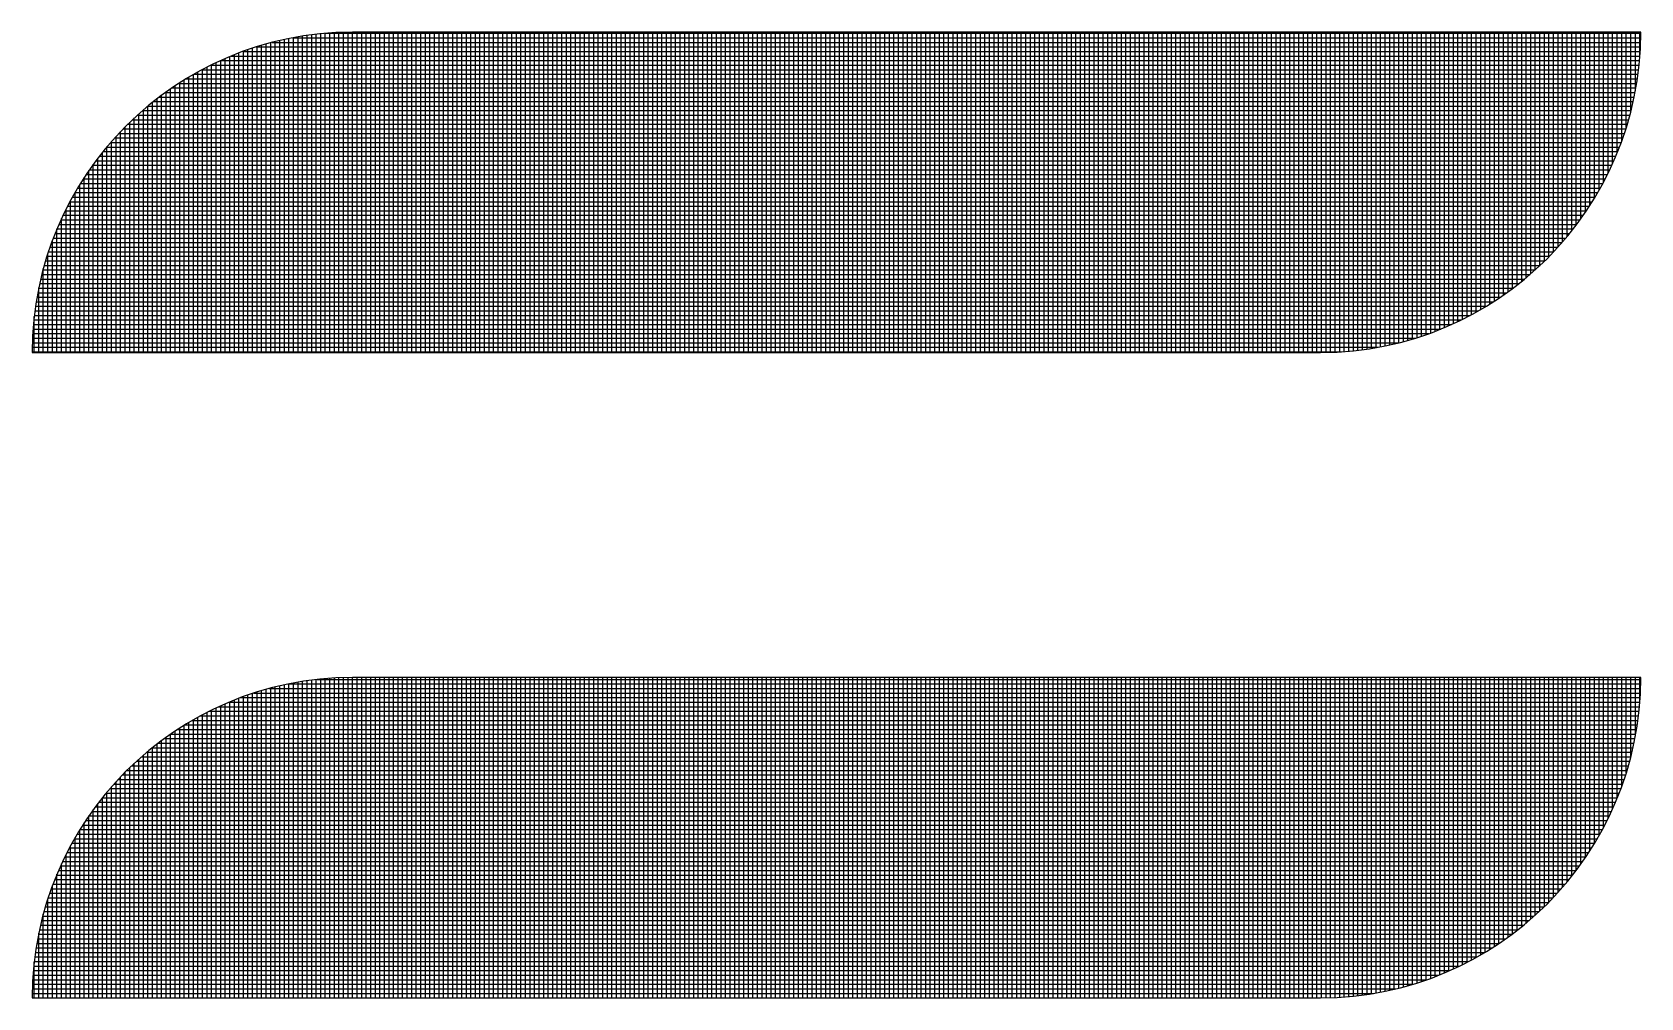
# Model space of a CAD drawing. Header units: inches. Extents: x 2203 to 3044, y -1 to 593.
# Drawn here: x 2891.64 to 2897.78, y 101.2 to 104.88 of the extents above; entities that cross this region are included whole.
import ezdxf

# ---------------------------------------------------------------- set-up
doc = ezdxf.new("R2010")
doc.units = ezdxf.units.IN
doc.header["$MEASUREMENT"] = 0
doc.layers.add('BG ÇÑ±¹Áö¿ª³\xad¹æ±â¼úÁÖ½ÄÈ¸»ç CI', color=7, linetype='Continuous')

msp = doc.modelspace()

# ---------------------------------------------------------------- linework, layer by layer
at = {"layer": 'BG ÇÑ±¹Áö¿ª³\xad¹æ±â¼úÁÖ½ÄÈ¸»ç CI', "color": 142, "linetype": 'Continuous', "lineweight": 25, "true_color": 0x1d9add}
for p, q in [((2892.4906, 104.8247), (2897.7746, 104.8247)), ((2892.4938, 103.6587), (2892.4938, 104.8257)), ((2892.5111, 103.6587), (2892.5111, 104.831)), ((2892.5285, 103.6587), (2892.5285, 104.836)), ((2892.5459, 103.6587), (2892.5459, 104.8407)), ((2892.5512, 104.8421), (2897.7753, 104.8421)), ((2892.5632, 103.6587), (2892.5632, 104.8451)), ((2892.5806, 103.6587), (2892.5806, 104.8493)), ((2892.598, 103.6587), (2892.598, 104.8532)), ((2892.6153, 103.6587), (2892.6153, 104.8569)), ((2892.6285, 104.8594), (2897.7757, 104.8594)), ((2892.6327, 103.6587), (2892.6327, 104.8602)), ((2892.65, 103.6587), (2892.65, 104.8634)), ((2892.6674, 103.6587), (2892.6674, 104.8662)), ((2892.6848, 103.6587), (2892.6848, 104.8688)), ((2892.7021, 103.6587), (2892.7021, 104.8712)), ((2892.7195, 103.6587), (2892.7195, 104.8733)), ((2892.7369, 103.6587), (2892.7369, 104.8751)), ((2892.7542, 103.6587), (2892.7542, 104.8767)), ((2892.7552, 104.8768), (2897.7759, 104.8768)), ((2892.7716, 103.6587), (2892.7716, 104.8781)), ((2892.789, 103.6587), (2892.789, 104.8792)), ((2892.8063, 103.6587), (2892.8063, 104.88)), ((2892.8237, 103.6587), (2892.8237, 104.8806)), ((2892.8411, 103.6587), (2892.8411, 104.881)), ((2897.7759, 104.8811), (2892.8576, 104.8811)), ((2892.8584, 103.6587), (2892.8584, 104.8811)), ((2892.8758, 103.6587), (2892.8758, 104.8811)), ((2892.8932, 103.6587), (2892.8932, 104.8811)), ((2892.9105, 103.6587), (2892.9105, 104.8811)), ((2892.9279, 103.6587), (2892.9279, 104.8811)), ((2892.9452, 103.6587), (2892.9452, 104.8811)), ((2892.9626, 103.6587), (2892.9626, 104.8811)), ((2892.98, 103.6587), (2892.98, 104.8811)), ((2892.9973, 103.6587), (2892.9973, 104.8811)), ((2893.0147, 103.6587), (2893.0147, 104.8811)), ((2893.0321, 103.6587), (2893.0321, 104.8811)), ((2893.0494, 103.6587), (2893.0494, 104.8811)), ((2893.0668, 103.6587), (2893.0668, 104.8811)), ((2893.0842, 103.6587), (2893.0842, 104.8811)), ((2893.1015, 103.6587), (2893.1015, 104.8811)), ((2893.1189, 103.6587), (2893.1189, 104.8811)), ((2893.1363, 103.6587), (2893.1363, 104.8811)), ((2893.1536, 103.6587), (2893.1536, 104.8811)), ((2893.171, 103.6587), (2893.171, 104.8811)), ((2893.1883, 103.6587), (2893.1883, 104.8811)), ((2893.2057, 103.6587), (2893.2057, 104.8811)), ((2893.2231, 103.6587), (2893.2231, 104.8811)), ((2893.2404, 103.6587), (2893.2404, 104.8811)), ((2893.2578, 103.6587), (2893.2578, 104.8811)), ((2893.2752, 103.6587), (2893.2752, 104.8811)), ((2893.2925, 103.6587), (2893.2925, 104.8811)), ((2893.3099, 103.6587), (2893.3099, 104.8811)), ((2893.3273, 103.6587), (2893.3273, 104.8811)), ((2893.3446, 103.6587), (2893.3446, 104.8811)), ((2893.362, 103.6587), (2893.362, 104.8811)), ((2893.3794, 103.6587), (2893.3794, 104.8811)), ((2893.3967, 103.6587), (2893.3967, 104.8811)), ((2893.4141, 103.6587), (2893.4141, 104.8811)), ((2893.4315, 103.6587), (2893.4315, 104.8811)), ((2893.4488, 103.6587), (2893.4488, 104.8811)), ((2893.4662, 103.6587), (2893.4662, 104.8811)), ((2893.4835, 103.6587), (2893.4835, 104.8811)), ((2893.5009, 103.6587), (2893.5009, 104.8811)), ((2893.5183, 103.6587), (2893.5183, 104.8811)), ((2893.5356, 103.6587), (2893.5356, 104.8811)), ((2893.553, 103.6587), (2893.553, 104.8811)), ((2893.5704, 103.6587), (2893.5704, 104.8811)), ((2893.5877, 103.6587), (2893.5877, 104.8811)), ((2893.6051, 103.6587), (2893.6051, 104.8811)), ((2893.6225, 103.6587), (2893.6225, 104.8811)), ((2893.6398, 103.6587), (2893.6398, 104.8811)), ((2893.6572, 103.6587), (2893.6572, 104.8811)), ((2893.6746, 103.6587), (2893.6746, 104.8811)), ((2893.6919, 103.6587), (2893.6919, 104.8811)), ((2893.7093, 103.6587), (2893.7093, 104.8811)), ((2893.7266, 103.6587), (2893.7266, 104.8811)), ((2893.744, 103.6587), (2893.744, 104.8811)), ((2893.7614, 103.6587), (2893.7614, 104.8811)), ((2893.7787, 103.6587), (2893.7787, 104.8811)), ((2893.7961, 103.6587), (2893.7961, 104.8811)), ((2893.8135, 103.6587), (2893.8135, 104.8811)), ((2893.8308, 103.6587), (2893.8308, 104.8811)), ((2893.8482, 103.6587), (2893.8482, 104.8811)), ((2893.8656, 103.6587), (2893.8656, 104.8811)), ((2893.8829, 103.6587), (2893.8829, 104.8811)), ((2893.9003, 103.6587), (2893.9003, 104.8811)), ((2893.9177, 103.6587), (2893.9177, 104.8811)), ((2893.935, 103.6587), (2893.935, 104.8811)), ((2893.9524, 103.6587), (2893.9524, 104.8811)), ((2893.9698, 103.6587), (2893.9698, 104.8811)), ((2893.9871, 103.6587), (2893.9871, 104.8811)), ((2894.0045, 103.6587), (2894.0045, 104.8811)), ((2894.0218, 103.6587), (2894.0218, 104.8811)), ((2894.0392, 103.6587), (2894.0392, 104.8811)), ((2894.0566, 103.6587), (2894.0566, 104.8811)), ((2894.0739, 103.6587), (2894.0739, 104.8811)), ((2894.0913, 103.6587), (2894.0913, 104.8811)), ((2894.1087, 103.6587), (2894.1087, 104.8811)), ((2894.126, 103.6587), (2894.126, 104.8811)), ((2894.1434, 103.6587), (2894.1434, 104.8811)), ((2894.1608, 103.6587), (2894.1608, 104.8811)), ((2894.1781, 103.6587), (2894.1781, 104.8811)), ((2894.1955, 103.6587), (2894.1955, 104.8811)), ((2894.2129, 103.6587), (2894.2129, 104.8811)), ((2894.2302, 103.6587), (2894.2302, 104.8811)), ((2894.2476, 103.6587), (2894.2476, 104.8811)), ((2894.2649, 103.6587), (2894.2649, 104.8811)), ((2894.2823, 103.6587), (2894.2823, 104.8811)), ((2894.2997, 103.6587), (2894.2997, 104.8811)), ((2894.317, 103.6587), (2894.317, 104.8811)), ((2894.3344, 103.6587), (2894.3344, 104.8811)), ((2894.3518, 103.6587), (2894.3518, 104.8811)), ((2894.3691, 103.6587), (2894.3691, 104.8811)), ((2894.3865, 103.6587), (2894.3865, 104.8811)), ((2894.4039, 103.6587), (2894.4039, 104.8811)), ((2894.4212, 103.6587), (2894.4212, 104.8811)), ((2894.4386, 103.6587), (2894.4386, 104.8811)), ((2894.456, 103.6587), (2894.456, 104.8811)), ((2894.4733, 103.6587), (2894.4733, 104.8811)), ((2894.4907, 103.6587), (2894.4907, 104.8811)), ((2894.508, 103.6587), (2894.508, 104.8811)), ((2894.5254, 103.6587), (2894.5254, 104.8811)), ((2894.5428, 103.6587), (2894.5428, 104.8811)), ((2894.5601, 103.6587), (2894.5601, 104.8811)), ((2894.5775, 103.6587), (2894.5775, 104.8811)), ((2894.5949, 103.6587), (2894.5949, 104.8811)), ((2894.6122, 103.6587), (2894.6122, 104.8811)), ((2894.6296, 103.6587), (2894.6296, 104.8811)), ((2894.647, 103.6587), (2894.647, 104.8811)), ((2894.6643, 103.6587), (2894.6643, 104.8811)), ((2894.6817, 103.6587), (2894.6817, 104.8811)), ((2894.6991, 103.6587), (2894.6991, 104.8811)), ((2894.7164, 103.6587), (2894.7164, 104.8811)), ((2894.7338, 103.6587), (2894.7338, 104.8811)), ((2894.7512, 103.6587), (2894.7512, 104.8811)), ((2894.7685, 103.6587), (2894.7685, 104.8811)), ((2894.7859, 103.6587), (2894.7859, 104.8811)), ((2894.8032, 103.6587), (2894.8032, 104.8811)), ((2894.8206, 103.6587), (2894.8206, 104.8811)), ((2894.838, 103.6587), (2894.838, 104.8811)), ((2894.8553, 103.6587), (2894.8553, 104.8811)), ((2894.8727, 103.6587), (2894.8727, 104.8811)), ((2894.8901, 103.6587), (2894.8901, 104.8811)), ((2894.9074, 103.6587), (2894.9074, 104.8811)), ((2894.9248, 103.6587), (2894.9248, 104.8811)), ((2894.9422, 103.6587), (2894.9422, 104.8811)), ((2894.9595, 103.6587), (2894.9595, 104.8811)), ((2894.9769, 103.6587), (2894.9769, 104.8811)), ((2894.9943, 103.6587), (2894.9943, 104.8811)), ((2895.0116, 103.6587), (2895.0116, 104.8811)), ((2895.029, 103.6587), (2895.029, 104.8811)), ((2895.0463, 103.6587), (2895.0463, 104.8811)), ((2895.0637, 103.6587), (2895.0637, 104.8811)), ((2895.0811, 103.6587), (2895.0811, 104.8811)), ((2895.0984, 103.6587), (2895.0984, 104.8811)), ((2895.1158, 103.6587), (2895.1158, 104.8811)), ((2895.1332, 103.6587), (2895.1332, 104.8811)), ((2895.1505, 103.6587), (2895.1505, 104.8811)), ((2895.1679, 103.6587), (2895.1679, 104.8811)), ((2895.1853, 103.6587), (2895.1853, 104.8811)), ((2895.2026, 103.6587), (2895.2026, 104.8811)), ((2895.22, 103.6587), (2895.22, 104.8811)), ((2895.2374, 103.6587), (2895.2374, 104.8811)), ((2895.2547, 103.6587), (2895.2547, 104.8811)), ((2895.2721, 103.6587), (2895.2721, 104.8811)), ((2895.2895, 103.6587), (2895.2895, 104.8811)), ((2895.3068, 103.6587), (2895.3068, 104.8811)), ((2895.3242, 103.6587), (2895.3242, 104.8811)), ((2895.3415, 103.6587), (2895.3415, 104.8811)), ((2895.3589, 103.6587), (2895.3589, 104.8811)), ((2895.3763, 103.6587), (2895.3763, 104.8811)), ((2895.3936, 103.6587), (2895.3936, 104.8811)), ((2895.411, 103.6587), (2895.411, 104.8811)), ((2895.4284, 103.6587), (2895.4284, 104.8811)), ((2895.4457, 103.6587), (2895.4457, 104.8811)), ((2895.4631, 103.6587), (2895.4631, 104.8811)), ((2895.4805, 103.6587), (2895.4805, 104.8811)), ((2895.4978, 103.6587), (2895.4978, 104.8811)), ((2895.5152, 103.6587), (2895.5152, 104.8811)), ((2895.5326, 103.6587), (2895.5326, 104.8811)), ((2895.5499, 103.6587), (2895.5499, 104.8811)), ((2895.5673, 103.6587), (2895.5673, 104.8811)), ((2895.5846, 103.6587), (2895.5846, 104.8811)), ((2895.602, 103.6587), (2895.602, 104.8811)), ((2895.6194, 103.6587), (2895.6194, 104.8811)), ((2895.6367, 103.6587), (2895.6367, 104.8811)), ((2895.6541, 103.6587), (2895.6541, 104.8811)), ((2895.6715, 103.6587), (2895.6715, 104.8811)), ((2895.6888, 103.6587), (2895.6888, 104.8811)), ((2895.7062, 103.6587), (2895.7062, 104.8811)), ((2895.7236, 103.6587), (2895.7236, 104.8811)), ((2895.7409, 103.6587), (2895.7409, 104.8811)), ((2895.7583, 103.6587), (2895.7583, 104.8811)), ((2895.7757, 103.6587), (2895.7757, 104.8811)), ((2895.793, 103.6587), (2895.793, 104.8811)), ((2895.8104, 103.6587), (2895.8104, 104.8811)), ((2895.8278, 103.6587), (2895.8278, 104.8811)), ((2895.8451, 103.6587), (2895.8451, 104.8811)), ((2895.8625, 103.6587), (2895.8625, 104.8811)), ((2895.8798, 103.6587), (2895.8798, 104.8811)), ((2895.8972, 103.6587), (2895.8972, 104.8811)), ((2895.9146, 103.6587), (2895.9146, 104.8811)), ((2895.9319, 103.6587), (2895.9319, 104.8811)), ((2895.9493, 103.6587), (2895.9493, 104.8811)), ((2895.9667, 103.6587), (2895.9667, 104.8811)), ((2895.984, 103.6587), (2895.984, 104.8811)), ((2896.0014, 103.6587), (2896.0014, 104.8811)), ((2896.0188, 103.6587), (2896.0188, 104.8811)), ((2896.0361, 103.6587), (2896.0361, 104.8811)), ((2896.0535, 103.6587), (2896.0535, 104.8811)), ((2896.0709, 103.6587), (2896.0709, 104.8811)), ((2896.0882, 103.6587), (2896.0882, 104.8811)), ((2896.1056, 103.6587), (2896.1056, 104.8811)), ((2896.1229, 103.6587), (2896.1229, 104.8811)), ((2896.1403, 103.6587), (2896.1403, 104.8811)), ((2896.1577, 103.6587), (2896.1577, 104.8811)), ((2896.175, 103.6587), (2896.175, 104.8811)), ((2896.1924, 103.6587), (2896.1924, 104.8811)), ((2896.2098, 103.6587), (2896.2098, 104.8811)), ((2896.2271, 103.6587), (2896.2271, 104.8811)), ((2896.2445, 103.6587), (2896.2445, 104.8811)), ((2896.2619, 103.6587), (2896.2619, 104.8811)), ((2896.2792, 103.6587), (2896.2792, 104.8811)), ((2896.2966, 103.6587), (2896.2966, 104.8811)), ((2896.314, 103.6587), (2896.314, 104.8811)), ((2896.3313, 103.6587), (2896.3313, 104.8811)), ((2896.3487, 103.6587), (2896.3487, 104.8811)), ((2896.3661, 103.6587), (2896.3661, 104.8811)), ((2896.3834, 103.6587), (2896.3834, 104.8811)), ((2896.4008, 103.6587), (2896.4008, 104.8811)), ((2896.4181, 103.6587), (2896.4181, 104.8811)), ((2896.4355, 103.6587), (2896.4355, 104.8811)), ((2896.4529, 103.6587), (2896.4529, 104.8811)), ((2896.4702, 103.6587), (2896.4702, 104.8811)), ((2896.4876, 103.6587), (2896.4876, 104.8811)), ((2896.505, 103.6587), (2896.505, 104.8811)), ((2896.5223, 103.6587), (2896.5223, 104.8811)), ((2896.5397, 103.6587), (2896.5397, 104.8811)), ((2896.5571, 103.6587), (2896.5571, 104.8811)), ((2896.5744, 103.6589), (2896.5744, 104.8811)), ((2896.5918, 103.6593), (2896.5918, 104.8811)), ((2896.6092, 103.6599), (2896.6092, 104.8811)), ((2896.6265, 103.6609), (2896.6265, 104.8811)), ((2896.6439, 103.662), (2896.6439, 104.8811)), ((2896.6612, 103.6634), (2896.6612, 104.8811)), ((2896.6786, 103.6651), (2896.6786, 104.8811)), ((2896.696, 103.667), (2896.696, 104.8811)), ((2896.7133, 103.6692), (2896.7133, 104.8811)), ((2896.7307, 103.6716), (2896.7307, 104.8811)), ((2896.7481, 103.6743), (2896.7481, 104.8811)), ((2896.7654, 103.6772), (2896.7654, 104.8811)), ((2896.7828, 103.6804), (2896.7828, 104.8811)), ((2896.8002, 103.6838), (2896.8002, 104.8811)), ((2896.8175, 103.6875), (2896.8175, 104.8811)), ((2896.8349, 103.6915), (2896.8349, 104.8811)), ((2896.8523, 103.6957), (2896.8523, 104.8811)), ((2896.8696, 103.7003), (2896.8696, 104.8811)), ((2896.887, 103.705), (2896.887, 104.8811)), ((2896.9043, 103.7101), (2896.9043, 104.8811)), ((2896.9217, 103.7155), (2896.9217, 104.8811)), ((2896.9391, 103.7211), (2896.9391, 104.8811)), ((2896.9564, 103.727), (2896.9564, 104.8811)), ((2896.9738, 103.7332), (2896.9738, 104.8811)), ((2896.9912, 103.7397), (2896.9912, 104.8811)), ((2897.0085, 103.7465), (2897.0085, 104.8811)), ((2897.0259, 103.7536), (2897.0259, 104.8811)), ((2897.0433, 103.7611), (2897.0433, 104.8811)), ((2897.0606, 103.7688), (2897.0606, 104.8811)), ((2897.078, 103.7769), (2897.078, 104.8811)), ((2897.0954, 103.7853), (2897.0954, 104.8811)), ((2897.1127, 103.7941), (2897.1127, 104.8811)), ((2897.1301, 103.8032), (2897.1301, 104.8811)), ((2897.1475, 103.8127), (2897.1475, 104.8811)), ((2897.1648, 103.8225), (2897.1648, 104.8811)), ((2897.1822, 103.8327), (2897.1822, 104.8811)), ((2897.1995, 103.8433), (2897.1995, 104.8811)), ((2897.2169, 103.8544), (2897.2169, 104.8811)), ((2897.2343, 103.8658), (2897.2343, 104.8811)), ((2897.2516, 103.8776), (2897.2516, 104.8811)), ((2897.269, 103.89), (2897.269, 104.8811)), ((2897.2864, 103.9027), (2897.2864, 104.8811)), ((2897.3037, 103.916), (2897.3037, 104.8811)), ((2897.3211, 103.9297), (2897.3211, 104.8811)), ((2897.3385, 103.944), (2897.3385, 104.8811)), ((2897.3558, 103.9588), (2897.3558, 104.8811)), ((2897.3732, 103.9742), (2897.3732, 104.8811)), ((2897.3906, 103.9902), (2897.3906, 104.8811)), ((2897.4079, 104.0069), (2897.4079, 104.8811)), ((2897.4253, 104.0242), (2897.4253, 104.8811)), ((2897.4426, 104.0422), (2897.4426, 104.8811)), ((2897.46, 104.061), (2897.46, 104.8811)), ((2897.4774, 104.0806), (2897.4774, 104.8811)), ((2897.4947, 104.1011), (2897.4947, 104.8811)), ((2897.5121, 104.1226), (2897.5121, 104.8811)), ((2897.5295, 104.145), (2897.5295, 104.8811)), ((2897.5468, 104.1686), (2897.5468, 104.8811)), ((2897.5642, 104.1935), (2897.5642, 104.8811)), ((2897.5816, 104.2197), (2897.5816, 104.8811)), ((2897.5989, 104.2475), (2897.5989, 104.8811)), ((2897.6163, 104.2771), (2897.6163, 104.8811)), ((2897.6337, 104.3088), (2897.6337, 104.8811)), ((2897.651, 104.3428), (2897.651, 104.8811)), ((2897.6684, 104.3798), (2897.6684, 104.8811)), ((2897.6858, 104.4203), (2897.6858, 104.8811)), ((2897.7031, 104.4655), (2897.7031, 104.8811)), ((2897.7205, 104.5171), (2897.7205, 104.8811)), ((2897.7378, 104.5784), (2897.7378, 104.8811)), ((2897.7552, 104.657), (2897.7552, 104.8811)), ((2897.7726, 104.7906), (2897.7726, 104.8811)), ((2892.3375, 103.6587), (2892.3375, 104.765)), ((2892.3541, 104.7726), (2897.7711, 104.7726)), ((2892.3549, 103.6587), (2892.3549, 104.773)), ((2892.3722, 103.6587), (2892.3722, 104.7806)), ((2892.3896, 103.6587), (2892.3896, 104.788)), ((2892.3945, 104.79), (2897.7725, 104.79)), ((2892.4069, 103.6587), (2892.4069, 104.795)), ((2892.4243, 103.6587), (2892.4243, 104.8018)), ((2892.4394, 104.8074), (2897.7737, 104.8074)), ((2892.4417, 103.6587), (2892.4417, 104.8082)), ((2892.459, 103.6587), (2892.459, 104.8143)), ((2892.4764, 103.6587), (2892.4764, 104.8202)), ((2892.2224, 104.7032), (2897.7629, 104.7032)), ((2892.2333, 103.6587), (2892.2333, 104.7097)), ((2892.2507, 103.6587), (2892.2507, 104.7198)), ((2892.2519, 104.7205), (2897.7653, 104.7205)), ((2892.268, 103.6587), (2892.268, 104.7296)), ((2892.2834, 104.7379), (2897.7675, 104.7379)), ((2892.2854, 103.6587), (2892.2854, 104.7389)), ((2892.3028, 103.6587), (2892.3028, 104.748)), ((2892.3173, 104.7553), (2897.7694, 104.7553)), ((2892.3201, 103.6587), (2892.3201, 104.7566)), ((2892.1291, 103.6587), (2892.1291, 104.6404)), ((2892.1438, 104.6511), (2897.7541, 104.6511)), ((2892.1465, 103.6587), (2892.1465, 104.653)), ((2892.1638, 103.6587), (2892.1638, 104.6652)), ((2892.1686, 104.6684), (2897.7573, 104.6684)), ((2892.1812, 103.6587), (2892.1812, 104.6769)), ((2892.1947, 104.6858), (2897.7602, 104.6858)), ((2892.1986, 103.6587), (2892.1986, 104.6883)), ((2892.2159, 103.6587), (2892.2159, 104.6992)), ((2892.056, 104.5816), (2897.7387, 104.5816)), ((2892.0597, 103.6587), (2892.0597, 104.5848)), ((2892.0764, 104.599), (2897.7429, 104.599)), ((2892.077, 103.6587), (2892.077, 104.5995)), ((2892.0944, 103.6587), (2892.0944, 104.6136)), ((2892.0978, 104.6163), (2897.7469, 104.6163)), ((2892.1117, 103.6587), (2892.1117, 104.6272)), ((2892.1202, 104.6337), (2897.7506, 104.6337)), ((2891.9902, 103.6587), (2891.9902, 104.5201)), ((2891.9997, 104.5295), (2897.7243, 104.5295)), ((2892.0076, 103.6587), (2892.0076, 104.5372)), ((2892.0177, 104.5469), (2897.7294, 104.5469)), ((2892.0249, 103.6587), (2892.0249, 104.5537)), ((2892.0364, 104.5643), (2897.7341, 104.5643)), ((2892.0423, 103.6587), (2892.0423, 104.5695)), ((2891.9345, 104.4601), (2897.7011, 104.4601)), ((2891.9381, 103.6587), (2891.9381, 104.4642)), ((2891.9498, 104.4774), (2897.7074, 104.4774)), ((2891.9555, 103.6587), (2891.9555, 104.4836)), ((2891.9658, 104.4948), (2897.7133, 104.4948)), ((2891.9728, 103.6587), (2891.9728, 104.5022)), ((2891.9824, 104.5122), (2897.7189, 104.5122)), ((2891.886, 103.6587), (2891.886, 104.4006)), ((2891.8917, 104.408), (2897.6807, 104.408)), ((2891.9034, 103.6587), (2891.9034, 104.4228)), ((2891.9054, 104.4253), (2897.6878, 104.4253)), ((2891.9197, 104.4427), (2897.6946, 104.4427)), ((2891.9207, 103.6587), (2891.9207, 104.444)), ((2891.8416, 104.3385), (2897.6489, 104.3385)), ((2891.8513, 103.6587), (2891.8513, 104.3527)), ((2891.8535, 104.3559), (2897.6573, 104.3559)), ((2891.8657, 104.3732), (2897.6654, 104.3732)), ((2891.8686, 103.6587), (2891.8686, 104.3773)), ((2891.8785, 104.3906), (2897.6732, 104.3906)), ((2891.8086, 104.2864), (2897.6215, 104.2864)), ((2891.8166, 103.6587), (2891.8166, 104.2995)), ((2891.8192, 104.3038), (2897.631, 104.3038)), ((2891.8302, 104.3211), (2897.6401, 104.3211)), ((2891.8339, 103.6587), (2891.8339, 104.3269)), ((2891.7701, 104.217), (2897.5798, 104.217)), ((2891.7792, 104.2343), (2897.5908, 104.2343)), ((2891.7818, 103.6587), (2891.7818, 104.2393)), ((2891.7886, 104.2517), (2897.6014, 104.2517)), ((2891.7984, 104.2691), (2897.6117, 104.2691)), ((2891.7992, 103.6587), (2891.7992, 104.2704)), ((2891.7449, 104.1649), (2897.5441, 104.1649)), ((2891.7471, 103.6587), (2891.7471, 104.1697)), ((2891.7529, 104.1822), (2897.5564, 104.1822)), ((2891.7613, 104.1996), (2897.5683, 104.1996)), ((2891.7645, 103.6587), (2891.7645, 104.2059)), ((2891.7158, 104.0954), (2897.49, 104.0954)), ((2891.7226, 104.1128), (2897.5043, 104.1128)), ((2891.7297, 103.6587), (2891.7297, 104.1302)), ((2891.7297, 104.1301), (2897.5181, 104.1301)), ((2891.7371, 104.1475), (2897.5313, 104.1475)), ((2891.6916, 104.026), (2897.427, 104.026)), ((2891.695, 103.6587), (2891.695, 104.0365)), ((2891.6972, 104.0433), (2897.4437, 104.0433)), ((2891.7031, 104.0607), (2897.4597, 104.0607)), ((2891.7093, 104.078), (2897.4751, 104.078)), ((2891.7124, 103.6587), (2891.7124, 104.0863)), ((2891.6765, 103.9739), (2897.3728, 103.9739)), ((2891.6776, 103.6587), (2891.6776, 103.9782)), ((2891.6812, 103.9912), (2897.3916, 103.9912)), ((2891.6863, 104.0086), (2897.4097, 104.0086)), ((2891.6601, 103.9044), (2897.2886, 103.9044)), ((2891.6603, 103.6587), (2891.6603, 103.9053)), ((2891.6638, 103.9218), (2897.3111, 103.9218)), ((2891.6677, 103.9391), (2897.3326, 103.9391)), ((2891.672, 103.9565), (2897.3531, 103.9565)), ((2891.6506, 103.8523), (2897.2137, 103.8523)), ((2891.6535, 103.8697), (2897.24, 103.8697)), ((2891.6567, 103.887), (2897.2649, 103.887)), ((2891.6415, 103.7828), (2897.0903, 103.7828)), ((2891.6429, 103.6587), (2891.6429, 103.7963)), ((2891.6434, 103.8002), (2897.1245, 103.8002)), ((2891.6455, 103.8176), (2897.1562, 103.8176)), ((2891.6479, 103.8349), (2897.1859, 103.8349)), ((2891.6373, 103.7308), (2896.967, 103.7308)), ((2891.6384, 103.7481), (2897.0125, 103.7481)), ((2891.6398, 103.7655), (2897.0532, 103.7655)), ((2891.6351, 103.6613), (2896.6335, 103.6613)), ((2891.6351, 103.6587), (2896.5535, 103.6587)), ((2891.6353, 103.6787), (2896.7736, 103.6787)), ((2891.6357, 103.696), (2896.8534, 103.696)), ((2891.6364, 103.7134), (2896.9151, 103.7134))]:
    msp.add_line(p, q, dxfattribs=at)
at = {"layer": 'BG ÇÑ±¹Áö¿ª³\xad¹æ±â¼úÁÖ½ÄÈ¸»ç CI', "color": 82, "linetype": 'Continuous', "lineweight": 25, "true_color": 0x35d32f}
for p, q in [((2892.5111, 101.196), (2892.5111, 102.3683)), ((2892.5285, 101.196), (2892.5285, 102.3733)), ((2892.5394, 102.3763), (2897.7752, 102.3763)), ((2892.5459, 101.196), (2892.5459, 102.378)), ((2892.5632, 101.196), (2892.5632, 102.3825)), ((2892.5806, 101.196), (2892.5806, 102.3867)), ((2892.598, 101.196), (2892.598, 102.3906)), ((2892.6128, 102.3937), (2897.7757, 102.3937)), ((2892.6153, 101.196), (2892.6153, 102.3942)), ((2892.6327, 101.196), (2892.6327, 102.3976)), ((2892.65, 101.196), (2892.65, 102.4007)), ((2892.6674, 101.196), (2892.6674, 102.4036)), ((2892.6848, 101.196), (2892.6848, 102.4062)), ((2892.7021, 101.196), (2892.7021, 102.4085)), ((2892.7195, 101.196), (2892.7195, 102.4106)), ((2892.7233, 102.4111), (2897.7759, 102.4111)), ((2892.7369, 101.196), (2892.7369, 102.4125)), ((2892.7542, 101.196), (2892.7542, 102.4141)), ((2892.7716, 101.196), (2892.7716, 102.4154)), ((2892.789, 101.196), (2892.789, 102.4165)), ((2892.8063, 101.196), (2892.8063, 102.4174)), ((2892.8237, 101.196), (2892.8237, 102.418)), ((2892.8411, 101.196), (2892.8411, 102.4183)), ((2897.7759, 102.4184), (2892.8576, 102.4184)), ((2892.8584, 101.196), (2892.8584, 102.4184)), ((2892.8758, 101.196), (2892.8758, 102.4184)), ((2892.8932, 101.196), (2892.8932, 102.4184)), ((2892.9105, 101.196), (2892.9105, 102.4184)), ((2892.9279, 101.196), (2892.9279, 102.4184)), ((2892.9452, 101.196), (2892.9452, 102.4184)), ((2892.9626, 101.196), (2892.9626, 102.4184)), ((2892.98, 101.196), (2892.98, 102.4184)), ((2892.9973, 101.196), (2892.9973, 102.4184)), ((2893.0147, 101.196), (2893.0147, 102.4184)), ((2893.0321, 101.196), (2893.0321, 102.4184)), ((2893.0494, 101.196), (2893.0494, 102.4184)), ((2893.0668, 101.196), (2893.0668, 102.4184)), ((2893.0842, 101.196), (2893.0842, 102.4184)), ((2893.1015, 101.196), (2893.1015, 102.4184)), ((2893.1189, 101.196), (2893.1189, 102.4184)), ((2893.1363, 101.196), (2893.1363, 102.4184)), ((2893.1536, 101.196), (2893.1536, 102.4184)), ((2893.171, 101.196), (2893.171, 102.4184)), ((2893.1883, 101.196), (2893.1883, 102.4184)), ((2893.2057, 101.196), (2893.2057, 102.4184)), ((2893.2231, 101.196), (2893.2231, 102.4184)), ((2893.2404, 101.196), (2893.2404, 102.4184)), ((2893.2578, 101.196), (2893.2578, 102.4184)), ((2893.2752, 101.196), (2893.2752, 102.4184)), ((2893.2925, 101.196), (2893.2925, 102.4184)), ((2893.3099, 101.196), (2893.3099, 102.4184)), ((2893.3273, 101.196), (2893.3273, 102.4184)), ((2893.3446, 101.196), (2893.3446, 102.4184)), ((2893.362, 101.196), (2893.362, 102.4184)), ((2893.3794, 101.196), (2893.3794, 102.4184)), ((2893.3967, 101.196), (2893.3967, 102.4184)), ((2893.4141, 101.196), (2893.4141, 102.4184)), ((2893.4315, 101.196), (2893.4315, 102.4184)), ((2893.4488, 101.196), (2893.4488, 102.4184)), ((2893.4662, 101.196), (2893.4662, 102.4184)), ((2893.4835, 101.196), (2893.4835, 102.4184)), ((2893.5009, 101.196), (2893.5009, 102.4184)), ((2893.5183, 101.196), (2893.5183, 102.4184)), ((2893.5356, 101.196), (2893.5356, 102.4184)), ((2893.553, 101.196), (2893.553, 102.4184)), ((2893.5704, 101.196), (2893.5704, 102.4184)), ((2893.5877, 101.196), (2893.5877, 102.4184)), ((2893.6051, 101.196), (2893.6051, 102.4184)), ((2893.6225, 101.196), (2893.6225, 102.4184)), ((2893.6398, 101.196), (2893.6398, 102.4184)), ((2893.6572, 101.196), (2893.6572, 102.4184)), ((2893.6746, 101.196), (2893.6746, 102.4184)), ((2893.6919, 101.196), (2893.6919, 102.4184)), ((2893.7093, 101.196), (2893.7093, 102.4184)), ((2893.7266, 101.196), (2893.7266, 102.4184)), ((2893.744, 101.196), (2893.744, 102.4184)), ((2893.7614, 101.196), (2893.7614, 102.4184)), ((2893.7787, 101.196), (2893.7787, 102.4184)), ((2893.7961, 101.196), (2893.7961, 102.4184)), ((2893.8135, 101.196), (2893.8135, 102.4184)), ((2893.8308, 101.196), (2893.8308, 102.4184)), ((2893.8482, 101.196), (2893.8482, 102.4184)), ((2893.8656, 101.196), (2893.8656, 102.4184)), ((2893.8829, 101.196), (2893.8829, 102.4184)), ((2893.9003, 101.196), (2893.9003, 102.4184)), ((2893.9177, 101.196), (2893.9177, 102.4184)), ((2893.935, 101.196), (2893.935, 102.4184)), ((2893.9524, 101.196), (2893.9524, 102.4184)), ((2893.9698, 101.196), (2893.9698, 102.4184)), ((2893.9871, 101.196), (2893.9871, 102.4184)), ((2894.0045, 101.196), (2894.0045, 102.4184)), ((2894.0218, 101.196), (2894.0218, 102.4184)), ((2894.0392, 101.196), (2894.0392, 102.4184)), ((2894.0566, 101.196), (2894.0566, 102.4184)), ((2894.0739, 101.196), (2894.0739, 102.4184)), ((2894.0913, 101.196), (2894.0913, 102.4184)), ((2894.1087, 101.196), (2894.1087, 102.4184)), ((2894.126, 101.196), (2894.126, 102.4184)), ((2894.1434, 101.196), (2894.1434, 102.4184)), ((2894.1608, 101.196), (2894.1608, 102.4184)), ((2894.1781, 101.196), (2894.1781, 102.4184)), ((2894.1955, 101.196), (2894.1955, 102.4184)), ((2894.2129, 101.196), (2894.2129, 102.4184)), ((2894.2302, 101.196), (2894.2302, 102.4184)), ((2894.2476, 101.196), (2894.2476, 102.4184)), ((2894.2649, 101.196), (2894.2649, 102.4184)), ((2894.2823, 101.196), (2894.2823, 102.4184)), ((2894.2997, 101.196), (2894.2997, 102.4184)), ((2894.317, 101.196), (2894.317, 102.4184)), ((2894.3344, 101.196), (2894.3344, 102.4184)), ((2894.3518, 101.196), (2894.3518, 102.4184)), ((2894.3691, 101.196), (2894.3691, 102.4184)), ((2894.3865, 101.196), (2894.3865, 102.4184)), ((2894.4039, 101.196), (2894.4039, 102.4184)), ((2894.4212, 101.196), (2894.4212, 102.4184)), ((2894.4386, 101.196), (2894.4386, 102.4184)), ((2894.456, 101.196), (2894.456, 102.4184)), ((2894.4733, 101.196), (2894.4733, 102.4184)), ((2894.4907, 101.196), (2894.4907, 102.4184)), ((2894.508, 101.196), (2894.508, 102.4184)), ((2894.5254, 101.196), (2894.5254, 102.4184)), ((2894.5428, 101.196), (2894.5428, 102.4184)), ((2894.5601, 101.196), (2894.5601, 102.4184)), ((2894.5775, 101.196), (2894.5775, 102.4184)), ((2894.5949, 101.196), (2894.5949, 102.4184)), ((2894.6122, 101.196), (2894.6122, 102.4184)), ((2894.6296, 101.196), (2894.6296, 102.4184)), ((2894.647, 101.196), (2894.647, 102.4184)), ((2894.6643, 101.196), (2894.6643, 102.4184)), ((2894.6817, 101.196), (2894.6817, 102.4184)), ((2894.6991, 101.196), (2894.6991, 102.4184)), ((2894.7164, 101.196), (2894.7164, 102.4184)), ((2894.7338, 101.196), (2894.7338, 102.4184)), ((2894.7512, 101.196), (2894.7512, 102.4184)), ((2894.7685, 101.196), (2894.7685, 102.4184)), ((2894.7859, 101.196), (2894.7859, 102.4184)), ((2894.8032, 101.196), (2894.8032, 102.4184)), ((2894.8206, 101.196), (2894.8206, 102.4184)), ((2894.838, 101.196), (2894.838, 102.4184)), ((2894.8553, 101.196), (2894.8553, 102.4184)), ((2894.8727, 101.196), (2894.8727, 102.4184)), ((2894.8901, 101.196), (2894.8901, 102.4184)), ((2894.9074, 101.196), (2894.9074, 102.4184)), ((2894.9248, 101.196), (2894.9248, 102.4184)), ((2894.9422, 101.196), (2894.9422, 102.4184)), ((2894.9595, 101.196), (2894.9595, 102.4184)), ((2894.9769, 101.196), (2894.9769, 102.4184)), ((2894.9943, 101.196), (2894.9943, 102.4184)), ((2895.0116, 101.196), (2895.0116, 102.4184)), ((2895.029, 101.196), (2895.029, 102.4184)), ((2895.0463, 101.196), (2895.0463, 102.4184)), ((2895.0637, 101.196), (2895.0637, 102.4184)), ((2895.0811, 101.196), (2895.0811, 102.4184)), ((2895.0984, 101.196), (2895.0984, 102.4184)), ((2895.1158, 101.196), (2895.1158, 102.4184)), ((2895.1332, 101.196), (2895.1332, 102.4184)), ((2895.1505, 101.196), (2895.1505, 102.4184)), ((2895.1679, 101.196), (2895.1679, 102.4184)), ((2895.1853, 101.196), (2895.1853, 102.4184)), ((2895.2026, 101.196), (2895.2026, 102.4184)), ((2895.22, 101.196), (2895.22, 102.4184)), ((2895.2374, 101.196), (2895.2374, 102.4184)), ((2895.2547, 101.196), (2895.2547, 102.4184)), ((2895.2721, 101.196), (2895.2721, 102.4184)), ((2895.2895, 101.196), (2895.2895, 102.4184)), ((2895.3068, 101.196), (2895.3068, 102.4184)), ((2895.3242, 101.196), (2895.3242, 102.4184)), ((2895.3415, 101.196), (2895.3415, 102.4184)), ((2895.3589, 101.196), (2895.3589, 102.4184)), ((2895.3763, 101.196), (2895.3763, 102.4184)), ((2895.3936, 101.196), (2895.3936, 102.4184)), ((2895.411, 101.196), (2895.411, 102.4184)), ((2895.4284, 101.196), (2895.4284, 102.4184)), ((2895.4457, 101.196), (2895.4457, 102.4184)), ((2895.4631, 101.196), (2895.4631, 102.4184)), ((2895.4805, 101.196), (2895.4805, 102.4184)), ((2895.4978, 101.196), (2895.4978, 102.4184)), ((2895.5152, 101.196), (2895.5152, 102.4184)), ((2895.5326, 101.196), (2895.5326, 102.4184)), ((2895.5499, 101.196), (2895.5499, 102.4184)), ((2895.5673, 101.196), (2895.5673, 102.4184)), ((2895.5846, 101.196), (2895.5846, 102.4184)), ((2895.602, 101.196), (2895.602, 102.4184)), ((2895.6194, 101.196), (2895.6194, 102.4184)), ((2895.6367, 101.196), (2895.6367, 102.4184)), ((2895.6541, 101.196), (2895.6541, 102.4184)), ((2895.6715, 101.196), (2895.6715, 102.4184)), ((2895.6888, 101.196), (2895.6888, 102.4184)), ((2895.7062, 101.196), (2895.7062, 102.4184)), ((2895.7236, 101.196), (2895.7236, 102.4184)), ((2895.7409, 101.196), (2895.7409, 102.4184)), ((2895.7583, 101.196), (2895.7583, 102.4184)), ((2895.7757, 101.196), (2895.7757, 102.4184)), ((2895.793, 101.196), (2895.793, 102.4184)), ((2895.8104, 101.196), (2895.8104, 102.4184)), ((2895.8278, 101.196), (2895.8278, 102.4184)), ((2895.8451, 101.196), (2895.8451, 102.4184)), ((2895.8625, 101.196), (2895.8625, 102.4184)), ((2895.8798, 101.196), (2895.8798, 102.4184)), ((2895.8972, 101.196), (2895.8972, 102.4184)), ((2895.9146, 101.196), (2895.9146, 102.4184)), ((2895.9319, 101.196), (2895.9319, 102.4184)), ((2895.9493, 101.196), (2895.9493, 102.4184)), ((2895.9667, 101.196), (2895.9667, 102.4184)), ((2895.984, 101.196), (2895.984, 102.4184)), ((2896.0014, 101.196), (2896.0014, 102.4184)), ((2896.0188, 101.196), (2896.0188, 102.4184)), ((2896.0361, 101.196), (2896.0361, 102.4184)), ((2896.0535, 101.196), (2896.0535, 102.4184)), ((2896.0709, 101.196), (2896.0709, 102.4184)), ((2896.0882, 101.196), (2896.0882, 102.4184)), ((2896.1056, 101.196), (2896.1056, 102.4184)), ((2896.1229, 101.196), (2896.1229, 102.4184)), ((2896.1403, 101.196), (2896.1403, 102.4184)), ((2896.1577, 101.196), (2896.1577, 102.4184)), ((2896.175, 101.196), (2896.175, 102.4184)), ((2896.1924, 101.196), (2896.1924, 102.4184)), ((2896.2098, 101.196), (2896.2098, 102.4184)), ((2896.2271, 101.196), (2896.2271, 102.4184)), ((2896.2445, 101.196), (2896.2445, 102.4184)), ((2896.2619, 101.196), (2896.2619, 102.4184)), ((2896.2792, 101.196), (2896.2792, 102.4184)), ((2896.2966, 101.196), (2896.2966, 102.4184)), ((2896.314, 101.196), (2896.314, 102.4184)), ((2896.3313, 101.196), (2896.3313, 102.4184)), ((2896.3487, 101.196), (2896.3487, 102.4184)), ((2896.3661, 101.196), (2896.3661, 102.4184)), ((2896.3834, 101.196), (2896.3834, 102.4184)), ((2896.4008, 101.196), (2896.4008, 102.4184)), ((2896.4181, 101.196), (2896.4181, 102.4184)), ((2896.4355, 101.196), (2896.4355, 102.4184)), ((2896.4529, 101.196), (2896.4529, 102.4184)), ((2896.4702, 101.196), (2896.4702, 102.4184)), ((2896.4876, 101.196), (2896.4876, 102.4184)), ((2896.505, 101.196), (2896.505, 102.4184)), ((2896.5223, 101.196), (2896.5223, 102.4184)), ((2896.5397, 101.196), (2896.5397, 102.4184)), ((2896.5571, 101.196), (2896.5571, 102.4184)), ((2896.5744, 101.1962), (2896.5744, 102.4184)), ((2896.5918, 101.1966), (2896.5918, 102.4184)), ((2896.6092, 101.1973), (2896.6092, 102.4184)), ((2896.6265, 101.1982), (2896.6265, 102.4184)), ((2896.6439, 101.1994), (2896.6439, 102.4184)), ((2896.6612, 101.2008), (2896.6612, 102.4184)), ((2896.6786, 101.2024), (2896.6786, 102.4184)), ((2896.696, 101.2044), (2896.696, 102.4184)), ((2896.7133, 101.2065), (2896.7133, 102.4184)), ((2896.7307, 101.2089), (2896.7307, 102.4184)), ((2896.7481, 101.2116), (2896.7481, 102.4184)), ((2896.7654, 101.2145), (2896.7654, 102.4184)), ((2896.7828, 101.2177), (2896.7828, 102.4184)), ((2896.8002, 101.2212), (2896.8002, 102.4184)), ((2896.8175, 101.2249), (2896.8175, 102.4184)), ((2896.8349, 101.2288), (2896.8349, 102.4184)), ((2896.8523, 101.2331), (2896.8523, 102.4184)), ((2896.8696, 101.2376), (2896.8696, 102.4184)), ((2896.887, 101.2424), (2896.887, 102.4184)), ((2896.9043, 101.2475), (2896.9043, 102.4184)), ((2896.9217, 101.2528), (2896.9217, 102.4184)), ((2896.9391, 101.2584), (2896.9391, 102.4184)), ((2896.9564, 101.2643), (2896.9564, 102.4184)), ((2896.9738, 101.2706), (2896.9738, 102.4184)), ((2896.9912, 101.2771), (2896.9912, 102.4184)), ((2897.0085, 101.2839), (2897.0085, 102.4184)), ((2897.0259, 101.291), (2897.0259, 102.4184)), ((2897.0433, 101.2984), (2897.0433, 102.4184)), ((2897.0606, 101.3062), (2897.0606, 102.4184)), ((2897.078, 101.3143), (2897.078, 102.4184)), ((2897.0954, 101.3227), (2897.0954, 102.4184)), ((2897.1127, 101.3314), (2897.1127, 102.4184)), ((2897.1301, 101.3405), (2897.1301, 102.4184)), ((2897.1475, 101.35), (2897.1475, 102.4184)), ((2897.1648, 101.3599), (2897.1648, 102.4184)), ((2897.1822, 101.3701), (2897.1822, 102.4184)), ((2897.1995, 101.3807), (2897.1995, 102.4184)), ((2897.2169, 101.3917), (2897.2169, 102.4184)), ((2897.2343, 101.4031), (2897.2343, 102.4184)), ((2897.2516, 101.415), (2897.2516, 102.4184)), ((2897.269, 101.4273), (2897.269, 102.4184)), ((2897.2864, 101.4401), (2897.2864, 102.4184)), ((2897.3037, 101.4533), (2897.3037, 102.4184)), ((2897.3211, 101.4671), (2897.3211, 102.4184)), ((2897.3385, 101.4813), (2897.3385, 102.4184)), ((2897.3558, 101.4962), (2897.3558, 102.4184)), ((2897.3732, 101.5116), (2897.3732, 102.4184)), ((2897.3906, 101.5276), (2897.3906, 102.4184)), ((2897.4079, 101.5442), (2897.4079, 102.4184)), ((2897.4253, 101.5615), (2897.4253, 102.4184)), ((2897.4426, 101.5796), (2897.4426, 102.4184)), ((2897.46, 101.5984), (2897.46, 102.4184)), ((2897.4774, 101.618), (2897.4774, 102.4184)), ((2897.4947, 101.6385), (2897.4947, 102.4184)), ((2897.5121, 101.6599), (2897.5121, 102.4184)), ((2897.5295, 101.6824), (2897.5295, 102.4184)), ((2897.5468, 101.706), (2897.5468, 102.4184)), ((2897.5642, 101.7308), (2897.5642, 102.4184)), ((2897.5816, 101.7571), (2897.5816, 102.4184)), ((2897.5989, 101.7849), (2897.5989, 102.4184)), ((2897.6163, 101.8145), (2897.6163, 102.4184)), ((2897.6337, 101.8461), (2897.6337, 102.4184)), ((2897.651, 101.8801), (2897.651, 102.4184)), ((2897.6684, 101.9171), (2897.6684, 102.4184)), ((2897.6858, 101.9577), (2897.6858, 102.4184)), ((2897.7031, 102.0029), (2897.7031, 102.4184)), ((2897.7205, 102.0545), (2897.7205, 102.4184)), ((2897.7378, 102.1157), (2897.7378, 102.4184)), ((2897.7552, 102.1943), (2897.7552, 102.4184)), ((2897.7726, 102.328), (2897.7726, 102.4184)), ((2892.3473, 102.3069), (2897.7708, 102.3069)), ((2892.3549, 101.196), (2892.3549, 102.3103)), ((2892.3722, 101.196), (2892.3722, 102.318)), ((2892.387, 102.3242), (2897.7723, 102.3242)), ((2892.3896, 101.196), (2892.3896, 102.3253)), ((2892.4069, 101.196), (2892.4069, 102.3324)), ((2892.4243, 101.196), (2892.4243, 102.3391)), ((2892.431, 102.3416), (2897.7735, 102.3416)), ((2892.4417, 101.196), (2892.4417, 102.3455)), ((2892.459, 101.196), (2892.459, 102.3517)), ((2892.4764, 101.196), (2892.4764, 102.3575)), ((2892.4809, 102.359), (2897.7745, 102.359)), ((2892.4938, 101.196), (2892.4938, 102.3631)), ((2892.2333, 101.196), (2892.2333, 102.247)), ((2892.2465, 102.2548), (2897.7649, 102.2548)), ((2892.2507, 101.196), (2892.2507, 102.2572)), ((2892.268, 101.196), (2892.268, 102.2669)), ((2892.2776, 102.2721), (2897.7671, 102.2721)), ((2892.2854, 101.196), (2892.2854, 102.2763)), ((2892.3028, 101.196), (2892.3028, 102.2853)), ((2892.3111, 102.2895), (2897.7691, 102.2895)), ((2892.3201, 101.196), (2892.3201, 102.294)), ((2892.3375, 101.196), (2892.3375, 102.3023)), ((2892.1395, 102.1853), (2897.7535, 102.1853)), ((2892.1465, 101.196), (2892.1465, 102.1903)), ((2892.1638, 101.196), (2892.1638, 102.2025)), ((2892.164, 102.2027), (2897.7567, 102.2027)), ((2892.1812, 101.196), (2892.1812, 102.2143)), ((2892.1899, 102.22), (2897.7597, 102.22)), ((2892.1986, 101.196), (2892.1986, 102.2256)), ((2892.2159, 101.196), (2892.2159, 102.2365)), ((2892.2174, 102.2374), (2897.7624, 102.2374)), ((2892.0597, 101.196), (2892.0597, 102.1221)), ((2892.0727, 102.1332), (2897.7422, 102.1332)), ((2892.077, 101.196), (2892.077, 102.1368)), ((2892.0939, 102.1506), (2897.7462, 102.1506)), ((2892.0944, 101.196), (2892.0944, 102.1509)), ((2892.1117, 101.196), (2892.1117, 102.1646)), ((2892.1162, 102.1679), (2897.75, 102.1679)), ((2892.1291, 101.196), (2892.1291, 102.1777)), ((2891.9965, 102.0638), (2897.7233, 102.0638)), ((2892.0076, 101.196), (2892.0076, 102.0746)), ((2892.0144, 102.0811), (2897.7285, 102.0811)), ((2892.0249, 101.196), (2892.0249, 102.091)), ((2892.033, 102.0985), (2897.7333, 102.0985)), ((2892.0423, 101.196), (2892.0423, 102.1069)), ((2892.0524, 102.1159), (2897.7379, 102.1159)), ((2891.9381, 101.196), (2891.9381, 102.0016)), ((2891.947, 102.0117), (2897.7063, 102.0117)), ((2891.9555, 101.196), (2891.9555, 102.021)), ((2891.9629, 102.029), (2897.7122, 102.029)), ((2891.9728, 101.196), (2891.9728, 102.0396)), ((2891.9794, 102.0464), (2897.7179, 102.0464)), ((2891.9902, 101.196), (2891.9902, 102.0574)), ((2891.886, 101.196), (2891.886, 101.9379)), ((2891.8893, 101.9422), (2897.6793, 101.9422)), ((2891.9029, 101.9596), (2897.6865, 101.9596)), ((2891.9034, 101.196), (2891.9034, 101.9601)), ((2891.9171, 101.9769), (2897.6934, 101.9769)), ((2891.9207, 101.196), (2891.9207, 101.9813)), ((2891.9318, 101.9943), (2897.7, 101.9943)), ((2891.8513, 101.8901), (2897.6559, 101.8901)), ((2891.8513, 101.196), (2891.8513, 101.8901)), ((2891.8635, 101.9075), (2897.664, 101.9075)), ((2891.8686, 101.196), (2891.8686, 101.9146)), ((2891.8762, 101.9248), (2897.6718, 101.9248)), ((2891.8068, 101.8207), (2897.6198, 101.8207)), ((2891.8166, 101.196), (2891.8166, 101.8368)), ((2891.8173, 101.838), (2897.6293, 101.838)), ((2891.8282, 101.8554), (2897.6385, 101.8554)), ((2891.8339, 101.196), (2891.8339, 101.8642)), ((2891.8395, 101.8728), (2897.6474, 101.8728)), ((2891.7775, 101.7686), (2897.5889, 101.7686)), ((2891.7818, 101.196), (2891.7818, 101.7766)), ((2891.7869, 101.7859), (2897.5996, 101.7859)), ((2891.7966, 101.8033), (2897.6099, 101.8033)), ((2891.7992, 101.196), (2891.7992, 101.8077)), ((2891.7435, 101.6991), (2897.5419, 101.6991)), ((2891.7471, 101.196), (2891.7471, 101.7071)), ((2891.7515, 101.7165), (2897.5543, 101.7165)), ((2891.7598, 101.7338), (2897.5662, 101.7338)), ((2891.7645, 101.196), (2891.7645, 101.7432)), ((2891.7685, 101.7512), (2897.5778, 101.7512)), ((2891.7214, 101.647), (2897.5018, 101.647)), ((2891.7284, 101.6644), (2897.5156, 101.6644)), ((2891.7297, 101.196), (2891.7297, 101.6675)), ((2891.7358, 101.6817), (2897.529, 101.6817)), ((2891.695, 101.196), (2891.695, 101.5739)), ((2891.6962, 101.5776), (2897.4408, 101.5776)), ((2891.7021, 101.5949), (2897.4569, 101.5949)), ((2891.7082, 101.6123), (2897.4724, 101.6123)), ((2891.7124, 101.196), (2891.7124, 101.6236)), ((2891.7146, 101.6297), (2897.4874, 101.6297)), ((2891.6756, 101.5081), (2897.3693, 101.5081)), ((2891.6776, 101.196), (2891.6776, 101.5156)), ((2891.6804, 101.5255), (2897.3883, 101.5255)), ((2891.6854, 101.5428), (2897.4065, 101.5428)), ((2891.6906, 101.5602), (2897.424, 101.5602)), ((2891.6631, 101.456), (2897.3072, 101.456)), ((2891.667, 101.4734), (2897.3288, 101.4734)), ((2891.6712, 101.4907), (2897.3495, 101.4907)), ((2891.6501, 101.3865), (2897.2089, 101.3865)), ((2891.6529, 101.4039), (2897.2354, 101.4039)), ((2891.6561, 101.4213), (2897.2606, 101.4213)), ((2891.6595, 101.4386), (2897.2845, 101.4386)), ((2891.6603, 101.196), (2891.6603, 101.4426)), ((2891.6429, 101.196), (2891.6429, 101.3336)), ((2891.643, 101.3345), (2897.1186, 101.3345)), ((2891.6451, 101.3518), (2897.1507, 101.3518)), ((2891.6475, 101.3692), (2897.1807, 101.3692)), ((2891.6371, 101.265), (2896.9583, 101.265)), ((2891.6382, 101.2824), (2897.0048, 101.2824)), ((2891.6395, 101.2997), (2897.0462, 101.2997)), ((2891.6411, 101.3171), (2897.0839, 101.3171)), ((2891.6353, 101.2129), (2896.756, 101.2129)), ((2891.6356, 101.2303), (2896.8408, 101.2303)), ((2891.6362, 101.2476), (2896.9049, 101.2476)), ((2891.6351, 101.196), (2896.5535, 101.196))]:
    msp.add_line(p, q, dxfattribs=at)
at = {"layer": 'BG ÇÑ±¹Áö¿ª³\xad¹æ±â¼úÁÖ½ÄÈ¸»ç CI', "color": 142, "linetype": 'Continuous', "lineweight": 25, "true_color": 0x1d9add}
for centre, start, end in [((2892.8576, 103.6587), 90, 180), ((2896.5535, 104.8811), 270, 0)]:
    msp.add_arc(centre, 1.2224, start, end, dxfattribs=at)
at = {"layer": 'BG ÇÑ±¹Áö¿ª³\xad¹æ±â¼úÁÖ½ÄÈ¸»ç CI', "color": 82, "linetype": 'Continuous', "lineweight": 25, "true_color": 0x35d32f}
for centre, start, end in [((2892.8576, 101.196), 90, 180), ((2896.5535, 102.4184), 270, 0)]:
    msp.add_arc(centre, 1.2224, start, end, dxfattribs=at)

doc.saveas('drawing.dxf')
